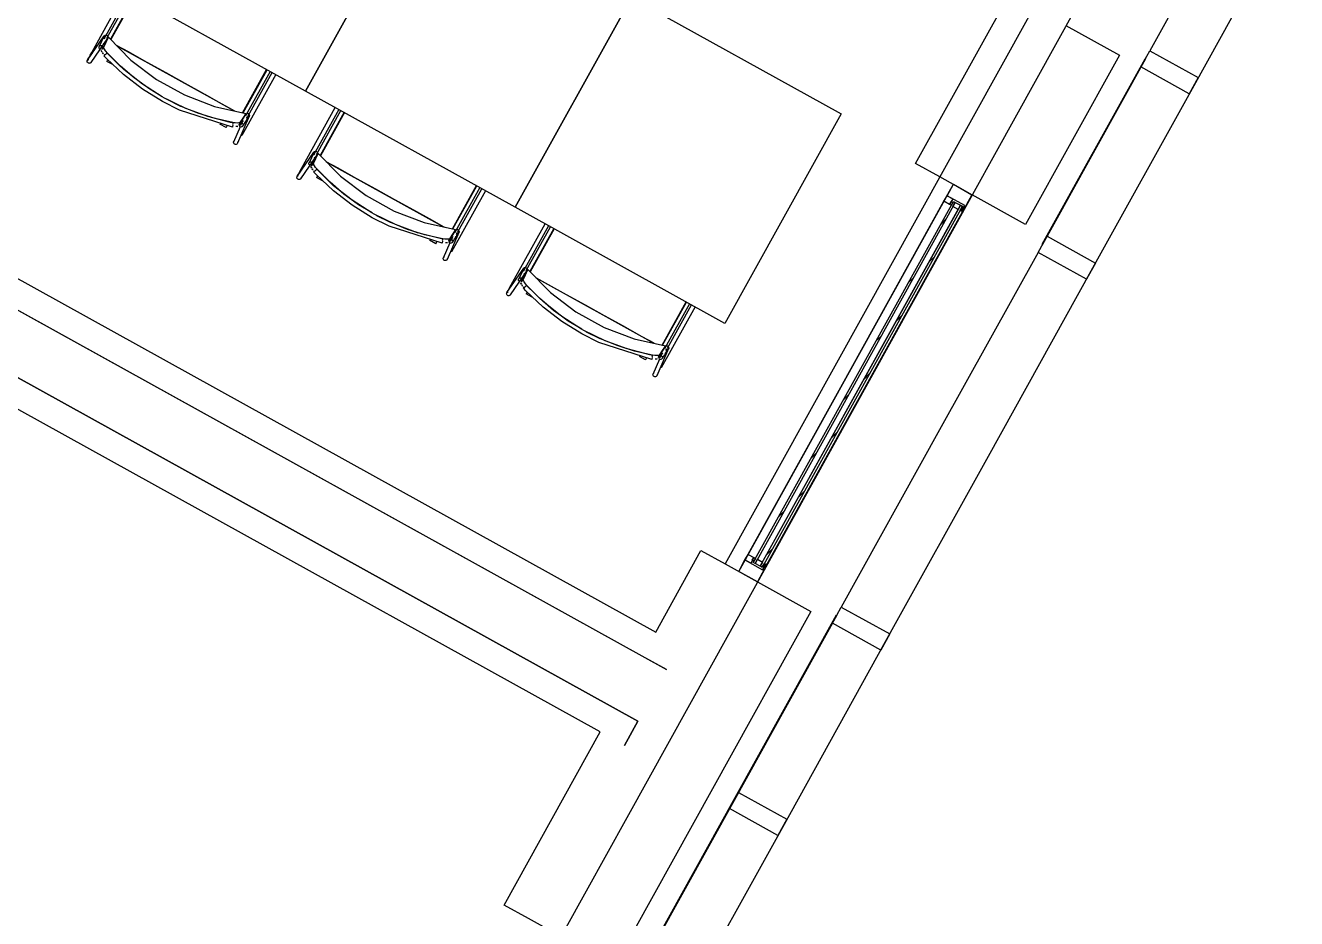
# Model space of a CAD drawing. Header units: metres. Extents: x 3.2 to 22.3, y 0.7 to 22.8.
# Drawn here: x 17.184 to 18.541, y 9.179 to 10.132 of the extents above; entities that cross this region are included whole.
import ezdxf

# ---------------------------------------------------------------- set-up
doc = ezdxf.new("R2010")
doc.units = ezdxf.units.M
for name, color, linetype in [('ARREDI', 9, 'Continuous'), ('INFISSI_VETRATE', 4, 'Continuous'), ('PARETI_STRUTTURE', 7, 'Continuous')]:
    doc.layers.add(name, color=color, linetype=linetype)

msp = doc.modelspace()

# ---------------------------------------------------------------- linework, layer by layer
at = {"layer": 'ARREDI'}
for points in [[(17.3831, 10.4103), (17.6069, 10.2862), (17.4828, 10.0623), (17.259, 10.1864)], [(17.6069, 10.2862), (17.8308, 10.1621), (17.7067, 9.9382), (17.4828, 10.0623)], [(17.8308, 10.1621), (18.0546, 10.038), (17.9305, 9.8142), (17.7067, 9.9382)], [(18.3789, 10.0968), (18.3793, 10.0966), (18.2695, 9.8986), (18.2691, 9.8988)], [(17.4192, 10.0384), (17.4189, 10.0358)], [(18.1676, 9.9505), (18.1743, 9.9627), (18.1942, 9.9516), (18.1841, 9.9332), (18.1829, 9.9339), (18.1864, 9.9401)], [(18.1676, 9.9505), (18.1736, 9.9472), (18.1703, 9.9412), (18.1642, 9.9446)], [(18.172, 9.9403), (18.1703, 9.9412), (18.1719, 9.9441), (18.1736, 9.9431)], [(18.1794, 9.9358), (18.1739, 9.9389), (18.1764, 9.9434), (18.1819, 9.9403)], [(18.185, 9.9376), (18.1831, 9.9341), (18.1816, 9.9349), (18.1836, 9.9384)], [(17.643, 9.9143), (17.6426, 9.9113)], [(17.8669, 9.7902), (17.8665, 9.7872)], [(17.9519, 9.5616), (17.9552, 9.5675), (17.9613, 9.5642), (17.958, 9.5582)], [(17.9519, 9.5616), (17.9707, 9.5511), (17.9742, 9.5573), (17.9753, 9.5567), (17.9652, 9.5383), (17.9452, 9.5494)], [(17.963, 9.5632), (17.9614, 9.5604), (17.9597, 9.5613), (17.9613, 9.5642)], [(17.9707, 9.5593), (17.9682, 9.5548), (17.9627, 9.5578), (17.9652, 9.5623)], [(17.9721, 9.5536), (17.9707, 9.5544), (17.9726, 9.5579), (17.974, 9.5571)], [(18.0496, 9.5028), (18.05, 9.5026), (17.9402, 9.3046), (17.9398, 9.3048)], [(17.9398, 9.3048), (17.9402, 9.3046), (17.8304, 9.1066), (17.8301, 9.1068)]]:
    msp.add_lwpolyline(points, close=True, dxfattribs=at)
for points in [[(17.3, 10.1637), (17.2745, 10.1177)], [(17.2686, 10.1181), (17.2681, 10.1186), (17.2677, 10.1193), (17.2676, 10.12), (17.2677, 10.1207), (17.268, 10.1212), (17.268, 10.1212), (17.2681, 10.1214), (17.2687, 10.1218), (17.2694, 10.1221)], [(17.2694, 10.1221), (17.2702, 10.1221), (17.2709, 10.1218), (17.2714, 10.1213), (17.2718, 10.1206), (17.2719, 10.1199), (17.2718, 10.1192)], [(17.2643, 10.1068), (17.2636, 10.107), (17.263, 10.1075), (17.2626, 10.1082), (17.2625, 10.1089), (17.2625, 10.1089), (17.2627, 10.1096), (17.2627, 10.1097), (17.263, 10.1102), (17.2636, 10.1107), (17.2643, 10.1109)], [(17.2643, 10.1109), (17.2651, 10.1109), (17.2658, 10.1106), (17.2664, 10.1102), (17.2667, 10.1095), (17.2668, 10.1088), (17.2668, 10.1088), (17.2667, 10.1081), (17.2666, 10.1079), (17.2663, 10.1074), (17.2657, 10.107), (17.265, 10.1067)], [(17.2653, 10.108), (17.267, 10.1119), (17.2677, 10.1134)], [(17.2714, 10.1028), (17.2698, 10.1047), (17.2685, 10.1066), (17.2677, 10.1081), (17.2676, 10.109), (17.27, 10.1144), (17.2724, 10.1198), (17.2965, 10.0954), (17.3238, 10.0747), (17.3538, 10.0581), (17.3858, 10.0459), (17.4192, 10.0384), (17.4159, 10.0335), (17.4126, 10.0286)], [(17.2714, 10.1028), (17.2697, 10.1048), (17.2684, 10.1067), (17.2677, 10.1081), (17.2676, 10.109)], [(17.2724, 10.1198), (17.2707, 10.1183)], [(17.3744, 10.0592), (17.3542, 10.0704), (17.334, 10.0816), (17.3138, 10.0928), (17.2937, 10.104), (17.2812, 10.1109)], [(17.2812, 10.1109), (17.4071, 10.0411)], [(17.2523, 10.0918), (17.2515, 10.0919), (17.2509, 10.0921), (17.2503, 10.0926), (17.2499, 10.0933), (17.2498, 10.094), (17.2499, 10.0948), (17.2502, 10.0952), (17.2502, 10.0952), (17.2503, 10.0954), (17.2509, 10.0959), (17.2516, 10.0961)], [(17.2547, 10.1036), (17.2547, 10.1036), (17.2547, 10.1036), (17.255, 10.1034), (17.2554, 10.1032)], [(17.256, 10.1029), (17.2554, 10.1032)], [(17.2647, 10.1056), (17.2655, 10.1041)], [(17.2655, 10.1042), (17.2647, 10.1056)], [(17.266, 10.1034), (17.2668, 10.1022)], [(17.2668, 10.1023), (17.266, 10.1034)], [(17.2677, 10.1012), (17.2684, 10.1004)], [(17.2677, 10.0999), (17.2678, 10.0999)], [(17.27, 10.1018), (17.2694, 10.1013), (17.2689, 10.1008), (17.268, 10.1001), (17.2678, 10.0999)], [(17.27, 10.1018), (17.2704, 10.1023), (17.2708, 10.1026), (17.2709, 10.1027)], [(17.2718, 10.0958), (17.2715, 10.0952), (17.2712, 10.0946), (17.2709, 10.0942), (17.2708, 10.094)], [(17.3299, 10.0562), (17.3157, 10.0649), (17.2999, 10.0763), (17.2851, 10.089), (17.2714, 10.1028)], [(17.3299, 10.0562), (17.3157, 10.0649), (17.2999, 10.0763), (17.2852, 10.0889), (17.2715, 10.1027)], [(17.2541, 10.0939), (17.254, 10.0932), (17.2537, 10.0928), (17.2537, 10.0927), (17.2536, 10.0925), (17.253, 10.0921), (17.2523, 10.0919)], [(17.4163, 10.0391), (17.4418, 10.0851)], [(17.3752, 10.0588), (17.3945, 10.0481), (17.4071, 10.0411)], [(17.3494, 10.0462), (17.3348, 10.0535)], [(17.3348, 10.0535), (17.3494, 10.0461)], [(17.4053, 10.0286), (17.3863, 10.0329), (17.3677, 10.0387), (17.35, 10.0459)], [(17.4054, 10.0285), (17.3864, 10.0328), (17.3678, 10.0387), (17.35, 10.0459)], [(17.4053, 10.0268), (17.4054, 10.0274)], [(17.4126, 10.0286), (17.4118, 10.0282), (17.4101, 10.0281), (17.4078, 10.0282), (17.4054, 10.0285)], [(17.4126, 10.0286), (17.4119, 10.0282), (17.4102, 10.0281), (17.4079, 10.0282), (17.4054, 10.0285)], [(17.4054, 10.0276), (17.4055, 10.0279), (17.4055, 10.0281)], [(17.4119, 10.026), (17.412, 10.0267), (17.4122, 10.0272), (17.4123, 10.0274), (17.4128, 10.0279), (17.4128, 10.0279), (17.4135, 10.0281), (17.4143, 10.0282), (17.415, 10.0279), (17.4156, 10.0275), (17.416, 10.0269)], [(17.4162, 10.0309), (17.4154, 10.0297), (17.4121, 10.0247)], [(17.419, 10.0375), (17.4196, 10.038), (17.4203, 10.0383), (17.421, 10.0384), (17.4217, 10.0382), (17.4223, 10.0377), (17.4227, 10.0371)], [(17.4227, 10.0371), (17.4229, 10.0364), (17.4228, 10.0356), (17.4227, 10.0354), (17.4227, 10.0354), (17.4225, 10.0349), (17.422, 10.0344), (17.4213, 10.0341), (17.4205, 10.0341), (17.4198, 10.0343)], [(17.5239, 10.0396), (17.4984, 9.9936)], [(17.3982, 10.0234), (17.3983, 10.0236), (17.3985, 10.024), (17.3989, 10.0246), (17.3992, 10.0252)], [(17.4052, 10.0261), (17.4051, 10.0254), (17.4049, 10.0247), (17.4049, 10.0242), (17.4048, 10.0239), (17.4048, 10.0239), (17.4048, 10.0239), (17.4048, 10.0241)], [(17.4105, 10.0243), (17.4096, 10.0243), (17.4084, 10.0243)], [(17.4097, 10.0242), (17.4084, 10.0243)], [(17.416, 10.0268), (17.4162, 10.0261), (17.4161, 10.0254), (17.4158, 10.0249), (17.4157, 10.0247), (17.4153, 10.0243), (17.4152, 10.0242), (17.4145, 10.024), (17.4138, 10.0239), (17.4131, 10.0242), (17.4125, 10.0246)], [(17.4142, 10.0152), (17.4136, 10.0155)], [(17.4149, 10.0148), (17.4146, 10.0149), (17.4142, 10.0152)], [(17.4149, 10.0148), (17.4149, 10.0148)], [(17.4062, 10.0065), (17.406, 10.0073), (17.4061, 10.008), (17.4062, 10.0082), (17.4062, 10.0082), (17.4064, 10.0087), (17.407, 10.0092)], [(17.4102, 10.0082), (17.4103, 10.0075), (17.4102, 10.0067), (17.4102, 10.0065), (17.4102, 10.0065), (17.4099, 10.0061), (17.4094, 10.0056), (17.4087, 10.0053), (17.4079, 10.0052), (17.4072, 10.0055), (17.4066, 10.0059), (17.4062, 10.0065)], [(17.4881, 9.9827), (17.4874, 9.9829), (17.4869, 9.9834), (17.4865, 9.9841), (17.4864, 9.9848), (17.4864, 9.9849), (17.4865, 9.9855), (17.4866, 9.9857), (17.4869, 9.9861), (17.4875, 9.9866), (17.4882, 9.9868)], [(17.4882, 9.9868), (17.4889, 9.9868), (17.4896, 9.9865), (17.4902, 9.9861), (17.4906, 9.9854), (17.4907, 9.9847), (17.4907, 9.9847), (17.4905, 9.984), (17.4905, 9.9838), (17.4902, 9.9834), (17.4896, 9.9829), (17.4889, 9.9827)], [(17.4891, 9.9839), (17.4909, 9.9878), (17.4916, 9.9893)], [(17.4925, 9.994), (17.4919, 9.9945), (17.4916, 9.9952), (17.4914, 9.9959), (17.4916, 9.9966), (17.4918, 9.9971), (17.4918, 9.9971), (17.492, 9.9973), (17.4925, 9.9977), (17.4933, 9.998)], [(17.4952, 9.9788), (17.4936, 9.9806), (17.4923, 9.9825), (17.4916, 9.984), (17.4914, 9.9849), (17.4938, 9.9903), (17.4963, 9.9957), (17.5203, 9.9713), (17.5476, 9.9506), (17.5776, 9.934), (17.6096, 9.9218), (17.643, 9.9143), (17.6398, 9.9094), (17.6365, 9.9045)], [(17.4926, 9.9916), (17.4922, 9.9908)], [(17.4933, 9.998), (17.494, 9.998), (17.4947, 9.9977), (17.4953, 9.9972), (17.4956, 9.9965), (17.4958, 9.9958), (17.4956, 9.9951)], [(17.4963, 9.9957), (17.4945, 9.9942)], [(17.6309, 9.9171), (17.6184, 9.924), (17.5983, 9.9351), (17.5781, 9.9463), (17.5579, 9.9576), (17.5377, 9.9687), (17.5175, 9.9799), (17.505, 9.9868)], [(17.505, 9.9868), (17.6309, 9.917)], [(17.4785, 9.9795), (17.4785, 9.9795), (17.4785, 9.9795), (17.4788, 9.9794), (17.4792, 9.9791)], [(17.4798, 9.9788), (17.4792, 9.9791)], [(17.4893, 9.9801), (17.4886, 9.9816)], [(17.4886, 9.9815), (17.4894, 9.98)], [(17.4899, 9.9793), (17.4907, 9.9781)], [(17.4906, 9.9782), (17.4899, 9.9793)], [(17.4952, 9.9788), (17.4936, 9.9807), (17.4923, 9.9826), (17.4915, 9.984), (17.4914, 9.9849)], [(17.4915, 9.9772), (17.4922, 9.9763)], [(17.4938, 9.9778), (17.4933, 9.9773), (17.4927, 9.9768), (17.4918, 9.976), (17.4916, 9.9758)], [(17.4916, 9.9758), (17.4916, 9.9758)], [(17.4938, 9.9778), (17.4943, 9.9782), (17.4946, 9.9785), (17.4948, 9.9786)], [(17.5538, 9.9321), (17.5395, 9.9408), (17.5237, 9.9522), (17.5089, 9.9649), (17.4952, 9.9788)], [(17.5538, 9.9321), (17.5395, 9.9408), (17.5238, 9.9522), (17.509, 9.9649), (17.4953, 9.9786)], [(17.4761, 9.9678), (17.4754, 9.9678), (17.4747, 9.9681), (17.4741, 9.9686), (17.4737, 9.9692), (17.4736, 9.9699), (17.4738, 9.9707), (17.474, 9.9711), (17.474, 9.9711), (17.4742, 9.9713), (17.4747, 9.9718), (17.4755, 9.972)], [(17.478, 9.9698), (17.4778, 9.9691), (17.4776, 9.9687), (17.4776, 9.9687), (17.4774, 9.9685), (17.4768, 9.968), (17.4761, 9.9678)], [(17.4957, 9.9718), (17.4953, 9.9711), (17.495, 9.9705), (17.4948, 9.9701), (17.4946, 9.9699)], [(17.6401, 9.915), (17.6656, 9.961)], [(17.5732, 9.9221), (17.5587, 9.9294)], [(17.5587, 9.9294), (17.5733, 9.9221)], [(17.6291, 9.9045), (17.6101, 9.9088), (17.5916, 9.9146), (17.5738, 9.9218)], [(17.6292, 9.9044), (17.6103, 9.9088), (17.5917, 9.9146), (17.5738, 9.9218)], [(17.64, 9.9068), (17.6392, 9.9056), (17.6359, 9.9007)], [(17.6429, 9.9134), (17.6434, 9.914), (17.6441, 9.9143), (17.6449, 9.9143), (17.6456, 9.9141), (17.6462, 9.9136), (17.6466, 9.913)], [(17.6466, 9.913), (17.6468, 9.9123), (17.6467, 9.9115), (17.6466, 9.9113), (17.6466, 9.9113), (17.6463, 9.9109), (17.6458, 9.9103), (17.6451, 9.9101), (17.6443, 9.91), (17.6436, 9.9102)], [(17.7477, 9.9155), (17.7222, 9.8695)], [(17.622, 9.8993), (17.6221, 9.8995), (17.6224, 9.8999), (17.6227, 9.9005), (17.6231, 9.9011)], [(17.629, 9.902), (17.6289, 9.9013), (17.6288, 9.9006), (17.6287, 9.9001), (17.6286, 9.8998), (17.6286, 9.8998), (17.6286, 9.8998), (17.6287, 9.9)], [(17.6291, 9.9027), (17.6293, 9.9034), (17.6293, 9.9038), (17.6294, 9.904)], [(17.6365, 9.9045), (17.6357, 9.9041), (17.634, 9.904), (17.6317, 9.9041), (17.6292, 9.9045)], [(17.6365, 9.9045), (17.6357, 9.9041), (17.634, 9.904), (17.6318, 9.9041), (17.6293, 9.9044)], [(17.6343, 9.9002), (17.6334, 9.9002), (17.6322, 9.9002)], [(17.6335, 9.9002), (17.6322, 9.9002)], [(17.6357, 9.9019), (17.6358, 9.9026), (17.6361, 9.9031), (17.6362, 9.9033), (17.6367, 9.9038), (17.6367, 9.9038), (17.6374, 9.904), (17.6381, 9.9041), (17.6388, 9.9039), (17.6394, 9.9034), (17.6398, 9.9028)], [(17.6398, 9.9028), (17.64, 9.902), (17.6399, 9.9013), (17.6397, 9.9008), (17.6396, 9.9006), (17.6391, 9.9002), (17.6391, 9.9002), (17.6384, 9.8999), (17.6376, 9.8998), (17.6369, 9.9001), (17.6363, 9.9005)], [(17.638, 9.8911), (17.6374, 9.8914)], [(17.63, 9.8825), (17.6299, 9.8832), (17.6299, 9.8839), (17.63, 9.8841), (17.63, 9.8842), (17.6303, 9.8846), (17.6308, 9.8851)], [(17.634, 9.8841), (17.6342, 9.8834), (17.6341, 9.8827), (17.634, 9.8824), (17.634, 9.8824), (17.6337, 9.882), (17.6332, 9.8815), (17.6325, 9.8812), (17.6318, 9.8812), (17.631, 9.8814), (17.6304, 9.8818), (17.63, 9.8824)], [(17.6387, 9.8907), (17.6385, 9.8909), (17.638, 9.8911)], [(17.6387, 9.8907), (17.6388, 9.8907)], [(17.713, 9.8598), (17.7147, 9.8637), (17.7154, 9.8652)], [(17.7163, 9.8699), (17.7158, 9.8704), (17.7154, 9.8711), (17.7153, 9.8718), (17.7154, 9.8726), (17.7157, 9.873), (17.7157, 9.873), (17.7158, 9.8732), (17.7164, 9.8737), (17.7171, 9.8739)], [(17.7191, 9.8547), (17.7175, 9.8565), (17.7162, 9.8584), (17.7154, 9.8599), (17.7153, 9.8608), (17.7177, 9.8662), (17.7201, 9.8716), (17.7442, 9.8473), (17.7715, 9.8266), (17.8015, 9.8099), (17.8335, 9.7977), (17.8669, 9.7902), (17.8636, 9.7853), (17.8603, 9.7804)], [(17.7164, 9.8676), (17.716, 9.8667)], [(17.7171, 9.8739), (17.7178, 9.8739), (17.7185, 9.8736), (17.7191, 9.8731), (17.7195, 9.8725), (17.7196, 9.8717), (17.7195, 9.871)], [(17.7201, 9.8716), (17.7183, 9.8701)], [(17.7023, 9.8554), (17.7023, 9.8555), (17.7024, 9.8554), (17.7026, 9.8553), (17.7031, 9.855)], [(17.7037, 9.8547), (17.7031, 9.855)], [(17.712, 9.8586), (17.7113, 9.8589), (17.7107, 9.8593), (17.7103, 9.86), (17.7102, 9.8607), (17.7102, 9.8608), (17.7103, 9.8614), (17.7104, 9.8616), (17.7107, 9.8621), (17.7113, 9.8625), (17.712, 9.8627)], [(17.712, 9.8627), (17.7128, 9.8627), (17.7135, 9.8625), (17.714, 9.862), (17.7144, 9.8613), (17.7145, 9.8606), (17.7145, 9.8606), (17.7144, 9.8599), (17.7143, 9.8598), (17.714, 9.8593), (17.7134, 9.8588), (17.7127, 9.8586)], [(17.7124, 9.8575), (17.7132, 9.856)], [(17.7132, 9.856), (17.7124, 9.8575)], [(17.7137, 9.8552), (17.7145, 9.8541)], [(17.7144, 9.8541), (17.7137, 9.8552)], [(17.719, 9.8547), (17.7174, 9.8566), (17.7161, 9.8585), (17.7154, 9.86), (17.7153, 9.8608)], [(17.7153, 9.8531), (17.716, 9.8522)], [(17.7154, 9.8517), (17.7154, 9.8517)], [(17.7176, 9.8537), (17.7171, 9.8532), (17.7165, 9.8527), (17.7157, 9.8519), (17.7155, 9.8517)], [(17.7176, 9.8537), (17.7181, 9.8541), (17.7185, 9.8544), (17.7186, 9.8546)], [(17.7776, 9.808), (17.7633, 9.8167), (17.7476, 9.8282), (17.7328, 9.8408), (17.719, 9.8547)], [(17.7776, 9.808), (17.7634, 9.8167), (17.7476, 9.8281), (17.7328, 9.8408), (17.7191, 9.8546)], [(17.8548, 9.793), (17.8422, 9.7999), (17.8221, 9.8111), (17.8019, 9.8223), (17.7817, 9.8335), (17.7615, 9.8447), (17.7414, 9.8558), (17.7288, 9.8628)], [(17.7289, 9.8627), (17.8547, 9.793)], [(17.7, 9.8437), (17.6992, 9.8437), (17.6985, 9.844), (17.698, 9.8445), (17.6976, 9.8451), (17.6975, 9.8459), (17.6976, 9.8466), (17.6979, 9.847), (17.6979, 9.847), (17.698, 9.8472), (17.6986, 9.8477), (17.6993, 9.8479)], [(17.7018, 9.8458), (17.7017, 9.845), (17.7014, 9.8446), (17.7014, 9.8446), (17.7013, 9.8444), (17.7007, 9.8439), (17.7, 9.8437)], [(17.7195, 9.8477), (17.7192, 9.847), (17.7188, 9.8464), (17.7186, 9.846), (17.7185, 9.8458)], [(17.864, 9.7909), (17.8895, 9.8369)], [(17.7971, 9.798), (17.7825, 9.8053)], [(17.7825, 9.8053), (17.7971, 9.798)], [(17.8529, 9.7804), (17.834, 9.7847), (17.8154, 9.7905), (17.7977, 9.7977)], [(17.8531, 9.7804), (17.8341, 9.7847), (17.8155, 9.7905), (17.7977, 9.7977)], [(17.8667, 9.7894), (17.8672, 9.7899), (17.8679, 9.7902), (17.8687, 9.7902), (17.8694, 9.79), (17.87, 9.7895), (17.8704, 9.7889)], [(17.8704, 9.7889), (17.8706, 9.7882), (17.8705, 9.7874), (17.8704, 9.7872), (17.8704, 9.7872), (17.8702, 9.7868), (17.8696, 9.7863), (17.8689, 9.786), (17.8682, 9.7859), (17.8675, 9.7862)], [(17.8459, 9.7752), (17.846, 9.7754), (17.8462, 9.7758), (17.8465, 9.7764), (17.8469, 9.7771)], [(17.8529, 9.7779), (17.8527, 9.7772), (17.8526, 9.7765), (17.8525, 9.776), (17.8525, 9.7758), (17.8525, 9.7757), (17.8525, 9.7757), (17.8525, 9.776)], [(17.853, 9.7786), (17.8531, 9.7793), (17.8532, 9.7797), (17.8532, 9.78)], [(17.8603, 9.7804), (17.8595, 9.78), (17.8578, 9.7799), (17.8555, 9.78), (17.8531, 9.7804)], [(17.8603, 9.7804), (17.8595, 9.78), (17.8579, 9.7799), (17.8556, 9.78), (17.8531, 9.7804)], [(17.8581, 9.7762), (17.8573, 9.7761), (17.856, 9.7761)], [(17.8573, 9.7761), (17.856, 9.7761)], [(17.8596, 9.7778), (17.8597, 9.7785), (17.8599, 9.7791), (17.86, 9.7792), (17.8605, 9.7797), (17.8605, 9.7797), (17.8612, 9.78), (17.8619, 9.78), (17.8626, 9.7798), (17.8633, 9.7793), (17.8637, 9.7787)], [(17.8639, 9.7827), (17.8631, 9.7815), (17.8597, 9.7766)], [(17.8637, 9.7787), (17.8638, 9.778), (17.8638, 9.7772), (17.8635, 9.7767), (17.8634, 9.7766), (17.863, 9.7761), (17.8629, 9.7761), (17.8622, 9.7758), (17.8615, 9.7758), (17.8608, 9.776), (17.8602, 9.7764)], [(17.8539, 9.7584), (17.8537, 9.7591), (17.8538, 9.7598), (17.8539, 9.7601), (17.8539, 9.7601), (17.8541, 9.7605), (17.8547, 9.761)], [(17.8578, 9.76), (17.858, 9.7593), (17.8579, 9.7586), (17.8578, 9.7583), (17.8578, 9.7583), (17.8576, 9.7579), (17.857, 9.7574), (17.8563, 9.7571), (17.8556, 9.7571), (17.8549, 9.7573), (17.8543, 9.7578), (17.8539, 9.7584)], [(17.8618, 9.767), (17.8613, 9.7673)], [(17.8626, 9.7666), (17.8623, 9.7668), (17.8618, 9.767)], [(17.8626, 9.7666), (17.8626, 9.7666)]]:
    msp.add_lwpolyline(points, dxfattribs=at)
at = {"layer": 'INFISSI_VETRATE'}
for points in [[(18.1666, 9.9257), (18.1605, 9.9196)], [(18.1542, 9.8854), (18.1481, 9.8794)], [(18.132, 9.8632), (18.1259, 9.8571)], [(18.1196, 9.823), (18.1135, 9.8169)], [(18.0973, 9.8007), (18.0913, 9.7947)], [(18.0849, 9.7605), (18.0789, 9.7544)], [(18.0627, 9.7383), (18.0567, 9.7322)], [(18.0503, 9.698), (18.0442, 9.6919)], [(18.0281, 9.6758), (18.022, 9.6697)], [(18.0157, 9.6355), (18.0096, 9.6295)], [(17.9934, 9.6133), (17.9874, 9.6072)], [(17.981, 9.5731), (17.975, 9.567)]]:
    msp.add_lwpolyline(points, dxfattribs=at)
at = {"layer": 'PARETI_STRUTTURE'}
for points in [[(21.7069, 16.288), (16.6481, 7.1621)], [(18.9283, 11.3567), (17.9308, 9.5574)], [(15.5951, 10.7383), (17.8566, 9.4846)], [(15.5808, 10.7124), (17.8681, 9.4445)], [(17.8423, 9.4588), (15.5808, 10.7124)], [(15.5359, 10.6315), (15.5503, 10.6573), (17.8376, 9.3894), (17.8233, 9.3636)], [(17.8376, 9.3894), (15.5503, 10.6573)], [(17.7974, 9.3779), (15.5359, 10.6315), (15.0205, 9.7017)], [(18.489, 10.2947), (18.384, 10.1053), (18.4357, 10.0766), (18.4261, 10.0594), (18.3745, 10.088), (18.384, 10.1053)], [(18.5407, 10.266), (18.4309, 10.068)], [(17.2547, 10.1036), (17.2908, 10.1688)], [(17.2946, 10.1667), (17.2674, 10.1178)], [(17.2708, 10.1187), (17.2967, 10.1655)], [(17.3005, 10.1634), (17.2749, 10.1172)], [(18.1598, 9.9707), (18.134, 9.985), (18.2342, 10.1658)], [(18.2945, 10.1324), (18.3516, 10.1007), (18.2514, 9.9199), (18.1943, 9.9516)], [(17.2502, 10.0952), (17.268, 10.1212)], [(17.2715, 10.1187), (17.2537, 10.0927)], [(17.2677, 10.1204), (17.2627, 10.1097)], [(17.2661, 10.1103), (17.267, 10.1119)], [(17.2717, 10.1185), (17.2716, 10.1184), (17.2715, 10.1183), (17.2715, 10.1182), (17.2714, 10.118), (17.2714, 10.1179), (17.2713, 10.1178), (17.2713, 10.1177), (17.2712, 10.1176), (17.2712, 10.1174), (17.2711, 10.1173), (17.271, 10.1172), (17.271, 10.1171), (17.2709, 10.1168), (17.2708, 10.1167), (17.2708, 10.1166), (17.2707, 10.1165), (17.2706, 10.1164), (17.2706, 10.1163), (17.2705, 10.1161), (17.2705, 10.116), (17.2704, 10.1159), (17.2704, 10.1158), (17.2703, 10.1157), (17.2703, 10.1156), (17.2701, 10.1153), (17.2701, 10.1152), (17.27, 10.1151), (17.27, 10.115), (17.2699, 10.1148), (17.2699, 10.1147), (17.2698, 10.1146), (17.2698, 10.1145), (17.2697, 10.1144), (17.2696, 10.1143), (17.2696, 10.1141), (17.2695, 10.114), (17.2694, 10.1138), (17.2694, 10.1137), (17.2693, 10.1135), (17.2692, 10.1134), (17.2692, 10.1133), (17.2691, 10.1132), (17.2691, 10.1131), (17.269, 10.1129), (17.269, 10.1128), (17.2689, 10.1127), (17.2688, 10.1126), (17.2688, 10.1125), (17.2687, 10.1122), (17.2686, 10.1121), (17.2686, 10.112), (17.2685, 10.1119), (17.2685, 10.1118), (17.2684, 10.1116), (17.2683, 10.1115), (17.2683, 10.1114), (17.2682, 10.1113), (17.2682, 10.1112), (17.2681, 10.111), (17.2681, 10.1109), (17.268, 10.1107), (17.2679, 10.1106), (17.2678, 10.1104), (17.2678, 10.1103), (17.2677, 10.1102), (17.2677, 10.1101), (17.2676, 10.11), (17.2676, 10.1099), (17.2675, 10.1097), (17.2674, 10.1096), (17.2673, 10.1094), (17.2673, 10.1093), (17.2672, 10.1091), (17.2672, 10.109), (17.2671, 10.1089), (17.2671, 10.1088), (17.267, 10.1087), (17.2669, 10.1086), (17.2669, 10.1084), (17.2668, 10.1083), (17.2668, 10.1082), (17.2667, 10.1081), (17.2667, 10.108), (17.2667, 10.1079)], [(17.25, 10.095), (17.2506, 10.0962), (17.2514, 10.0976), (17.2529, 10.1005), (17.2547, 10.1036)], [(17.3303, 10.051), (17.3088, 10.0644), (17.2887, 10.0798), (17.2703, 10.0971), (17.2677, 10.0999)], [(17.3324, 10.0548), (17.3298, 10.0562), (17.3087, 10.0697), (17.289, 10.0853), (17.271, 10.1027)], [(17.277, 10.0905), (17.2708, 10.0939)], [(17.4157, 10.0392), (17.4413, 10.0853)], [(17.4451, 10.0833), (17.4189, 10.0359)], [(17.4217, 10.0359), (17.4473, 10.082)], [(18.3745, 10.088), (18.2926, 9.9402)], [(17.451, 10.08), (17.4149, 10.0148)], [(18.4309, 10.068), (18.3211, 9.87)], [(17.4055, 10.0282), (17.4026, 10.0287), (17.3784, 10.0351), (17.3549, 10.0438), (17.3324, 10.0548)], [(17.4048, 10.0239), (17.3483, 10.0419), (17.3303, 10.051)], [(17.4785, 9.9795), (17.5146, 10.0447)], [(17.5184, 10.0426), (17.4913, 9.9937)], [(17.4946, 9.9946), (17.5206, 10.0414)], [(17.3982, 10.0233), (17.3915, 10.027)], [(17.4227, 10.0354), (17.4102, 10.0065)], [(17.4186, 10.0371), (17.4122, 10.0272)], [(17.4139, 10.026), (17.4158, 10.0303)], [(17.415, 10.0289), (17.4145, 10.028)], [(17.4158, 10.0249), (17.4222, 10.0348), (17.4227, 10.0354)], [(17.4183, 10.0361), (17.4188, 10.0371)], [(17.4201, 10.0331), (17.4216, 10.0357)], [(17.5244, 10.0393), (17.4988, 9.9932)], [(17.4062, 10.0082), (17.4133, 10.0245)], [(17.474, 9.9711), (17.4918, 9.9971)], [(17.4954, 9.9946), (17.4776, 9.9687)], [(17.4916, 9.9963), (17.4866, 9.9857)], [(17.4899, 9.9862), (17.4909, 9.9878)], [(17.4955, 9.9944), (17.4954, 9.9943), (17.4954, 9.9942), (17.4953, 9.9941), (17.4953, 9.994), (17.4952, 9.9938), (17.4952, 9.9937), (17.4951, 9.9936), (17.495, 9.9935), (17.495, 9.9934), (17.4949, 9.9933), (17.4949, 9.9931), (17.4948, 9.993), (17.4948, 9.9929), (17.4947, 9.9928), (17.4946, 9.9927), (17.4946, 9.9925), (17.4945, 9.9924), (17.4945, 9.9923), (17.4944, 9.9922), (17.4944, 9.9921), (17.4943, 9.9919), (17.4943, 9.9918), (17.4942, 9.9917), (17.4941, 9.9916), (17.4941, 9.9915), (17.494, 9.9912), (17.4939, 9.9911), (17.4939, 9.991), (17.4938, 9.9909), (17.4938, 9.9908), (17.4937, 9.9906), (17.4936, 9.9905), (17.4936, 9.9904), (17.4935, 9.9903), (17.4935, 9.9902), (17.4934, 9.99), (17.4934, 9.9899), (17.4933, 9.9897), (17.4932, 9.9896), (17.4931, 9.9894), (17.4931, 9.9893), (17.493, 9.9892), (17.493, 9.9891), (17.4929, 9.989), (17.4929, 9.9889), (17.4928, 9.9887), (17.4927, 9.9886), (17.4927, 9.9885), (17.4926, 9.9884), (17.4925, 9.9881), (17.4925, 9.988), (17.4924, 9.9879), (17.4924, 9.9878), (17.4923, 9.9877), (17.4922, 9.9876), (17.4922, 9.9874), (17.4921, 9.9873), (17.4921, 9.9872), (17.492, 9.9871), (17.492, 9.987), (17.4919, 9.9868), (17.4918, 9.9866), (17.4917, 9.9865), (17.4917, 9.9864), (17.4916, 9.9863), (17.4916, 9.9861), (17.4915, 9.986), (17.4915, 9.9859), (17.4914, 9.9858), (17.4913, 9.9857), (17.4913, 9.9855), (17.4912, 9.9853), (17.4911, 9.9852), (17.4911, 9.9851), (17.491, 9.9849), (17.491, 9.9848), (17.4909, 9.9847), (17.4908, 9.9846), (17.4908, 9.9845), (17.4907, 9.9843), (17.4907, 9.9842), (17.4906, 9.9841), (17.4906, 9.984), (17.4905, 9.9839), (17.4905, 9.9838)], [(17.4738, 9.9709), (17.4744, 9.9721), (17.4752, 9.9735), (17.4767, 9.9764), (17.4785, 9.9795)], [(17.5541, 9.9269), (17.5326, 9.9403), (17.5126, 9.9557), (17.4942, 9.973), (17.4916, 9.9758)], [(17.5562, 9.9307), (17.5537, 9.9321), (17.5325, 9.9456), (17.5128, 9.9612), (17.4948, 9.9787)], [(17.5009, 9.9664), (17.4946, 9.9698)], [(17.6396, 9.9151), (17.6652, 9.9613)], [(17.6689, 9.9592), (17.6427, 9.9118)], [(18.1942, 9.9516), (18.1598, 9.9707)], [(18.1643, 9.9446), (18.1743, 9.9627)], [(17.6749, 9.9559), (17.6388, 9.8907)], [(17.6455, 9.9118), (17.6711, 9.958)], [(18.1943, 9.9516), (18.0797, 9.745)], [(17.9552, 9.5675), (18.1642, 9.9446)], [(17.9554, 9.5678), (18.1641, 9.9443)], [(18.1764, 9.9434), (17.9627, 9.5578), (17.9606, 9.559), (18.1743, 9.9445)], [(17.9703, 9.5536), (17.9682, 9.5548), (18.1815, 9.9395)], [(18.184, 9.9392), (17.9703, 9.5536)], [(17.9753, 9.5567), (18.1841, 9.9333), (18.1875, 9.9395)], [(18.1841, 9.9333), (17.9753, 9.5567)], [(18.1819, 9.9403), (18.1834, 9.9395)], [(18.2921, 9.9395), (18.2743, 9.9072), (18.3259, 9.8786), (18.3164, 9.8614), (18.2647, 9.89), (18.2743, 9.9072)], [(17.6286, 9.8998), (17.5722, 9.9179), (17.5541, 9.9269)], [(17.6294, 9.9041), (17.6265, 9.9047), (17.6022, 9.911), (17.5787, 9.9197), (17.5562, 9.9307)], [(17.7023, 9.8554), (17.7385, 9.9206)], [(17.7422, 9.9185), (17.7151, 9.8696)], [(17.6466, 9.9113), (17.634, 9.8824)], [(17.6424, 9.913), (17.6361, 9.9031)], [(17.6378, 9.9019), (17.6396, 9.9062)], [(17.6397, 9.9008), (17.6397, 9.9008), (17.6401, 9.9015), (17.6402, 9.9016), (17.6403, 9.9017), (17.6409, 9.9027), (17.641, 9.9028), (17.6415, 9.9036), (17.6416, 9.9037), (17.6416, 9.9038), (17.6423, 9.9048), (17.6424, 9.9049), (17.6428, 9.9057), (17.6429, 9.9058), (17.643, 9.9059), (17.6436, 9.9069), (17.6437, 9.907), (17.6442, 9.9078), (17.6443, 9.9079), (17.6443, 9.908), (17.6444, 9.9081), (17.645, 9.9091), (17.6451, 9.9092), (17.6455, 9.9099), (17.6456, 9.91), (17.6457, 9.9101), (17.6458, 9.9102), (17.646, 9.9107), (17.6466, 9.9113)], [(17.6422, 9.912), (17.6426, 9.913)], [(17.644, 9.909), (17.6454, 9.9116)], [(17.7185, 9.8705), (17.7444, 9.9173)], [(17.7482, 9.9152), (17.7226, 9.8691)], [(17.622, 9.8992), (17.6153, 9.9029)], [(17.63, 9.8842), (17.6371, 9.9004)], [(17.6388, 9.9048), (17.6383, 9.9039)], [(18.2647, 9.89), (18.1597, 9.7006)], [(17.6978, 9.847), (17.7157, 9.873)], [(17.7192, 9.8706), (17.7014, 9.8446)], [(17.7154, 9.8722), (17.7104, 9.8616)], [(17.7193, 9.8703), (17.7193, 9.8702), (17.7192, 9.8701), (17.7192, 9.87), (17.7191, 9.8699), (17.7191, 9.8697), (17.719, 9.8696), (17.7189, 9.8695), (17.7189, 9.8694), (17.7188, 9.8693), (17.7188, 9.8692), (17.7187, 9.869), (17.7187, 9.8689), (17.7186, 9.8688), (17.7185, 9.8687), (17.7185, 9.8686), (17.7184, 9.8684), (17.7184, 9.8683), (17.7183, 9.8682), (17.7183, 9.8681), (17.7182, 9.868), (17.7182, 9.8679), (17.7181, 9.8677), (17.718, 9.8676), (17.718, 9.8675), (17.7179, 9.8674), (17.7178, 9.8671), (17.7178, 9.867), (17.7177, 9.8669), (17.7177, 9.8668), (17.7176, 9.8667), (17.7175, 9.8666), (17.7175, 9.8664), (17.7174, 9.8663), (17.7174, 9.8662), (17.7173, 9.8661), (17.7173, 9.866), (17.7172, 9.8658), (17.7171, 9.8656), (17.717, 9.8655), (17.717, 9.8654), (17.7169, 9.8652), (17.7169, 9.8651), (17.7168, 9.865), (17.7168, 9.8649), (17.7167, 9.8648), (17.7166, 9.8647), (17.7166, 9.8645), (17.7165, 9.8644), (17.7165, 9.8643), (17.7164, 9.8641), (17.7163, 9.8639), (17.7163, 9.8638), (17.7162, 9.8637), (17.7161, 9.8636), (17.7161, 9.8635), (17.716, 9.8633), (17.716, 9.8632), (17.7159, 9.8631), (17.7159, 9.863), (17.7158, 9.8629), (17.7158, 9.8628), (17.7156, 9.8625), (17.7156, 9.8624), (17.7155, 9.8623), (17.7155, 9.8622), (17.7154, 9.862), (17.7153, 9.8619), (17.7153, 9.8618), (17.7152, 9.8617), (17.7152, 9.8616), (17.7151, 9.8615), (17.715, 9.8612), (17.715, 9.8611), (17.7149, 9.861), (17.7148, 9.8609), (17.7148, 9.8607), (17.7147, 9.8606), (17.7147, 9.8605), (17.7146, 9.8604), (17.7146, 9.8603), (17.7145, 9.8602), (17.7145, 9.86), (17.7144, 9.8599), (17.7143, 9.8598), (17.7143, 9.8598)], [(18.3211, 9.87), (18.2114, 9.672)], [(17.6977, 9.8468), (17.6983, 9.848), (17.699, 9.8494), (17.7006, 9.8523), (17.7023, 9.8554)], [(17.7138, 9.8621), (17.7147, 9.8637)], [(17.7779, 9.8029), (17.7565, 9.8162), (17.7364, 9.8316), (17.718, 9.8489), (17.7154, 9.8517)], [(17.78, 9.8066), (17.7775, 9.8081), (17.7564, 9.8216), (17.7367, 9.8371), (17.7186, 9.8546)], [(17.7247, 9.8423), (17.7185, 9.8458)], [(17.8634, 9.791), (17.889, 9.8372)], [(17.8987, 9.8318), (17.8626, 9.7666)], [(17.8928, 9.8351), (17.8665, 9.7877)], [(17.8693, 9.7877), (17.8949, 9.8339)], [(17.8525, 9.7757), (17.796, 9.7938), (17.7779, 9.8029)], [(17.8532, 9.78), (17.8503, 9.7806), (17.8261, 9.7869), (17.8026, 9.7956), (17.78, 9.8066)], [(17.8704, 9.7872), (17.8578, 9.7583)], [(17.8662, 9.7889), (17.8599, 9.7791)], [(17.8635, 9.7767), (17.8636, 9.7768), (17.864, 9.7774), (17.8641, 9.7775), (17.8641, 9.7776), (17.8647, 9.7785), (17.8648, 9.7786), (17.8653, 9.7795), (17.8654, 9.7796), (17.8655, 9.7797), (17.8661, 9.7807), (17.8662, 9.7808), (17.8667, 9.7816), (17.8667, 9.7817), (17.8668, 9.7818), (17.8675, 9.7828), (17.8675, 9.7829), (17.868, 9.7837), (17.8681, 9.7838), (17.8682, 9.7839), (17.8682, 9.784), (17.8688, 9.7849), (17.8689, 9.785), (17.8694, 9.7858), (17.8694, 9.7859), (17.8695, 9.786), (17.8696, 9.7861), (17.8699, 9.7866), (17.8704, 9.7872)], [(17.866, 9.7879), (17.8665, 9.7889)], [(17.8678, 9.7849), (17.8692, 9.7875)], [(17.8458, 9.7752), (17.8392, 9.7789)], [(17.8539, 9.7601), (17.861, 9.7763)], [(17.8616, 9.7778), (17.8635, 9.7821)], [(17.8627, 9.7807), (17.8622, 9.7798)], [(18.0797, 9.745), (17.9652, 9.5383)], [(18.1597, 9.7006), (18.0547, 9.5112), (18.1064, 9.4826), (18.0968, 9.4654), (18.0452, 9.494), (18.0547, 9.5112)], [(18.2114, 9.672), (18.1016, 9.474)], [(17.8566, 9.4846), (17.9049, 9.5718)], [(17.9049, 9.5718), (17.9307, 9.5574)], [(17.9452, 9.5494), (17.9552, 9.5675)], [(17.9307, 9.5574), (17.9652, 9.5383)], [(17.9652, 9.5383), (18.0223, 9.5067), (17.8124, 9.1278), (17.7552, 9.1595)], [(18.0452, 9.494), (17.945, 9.3132), (17.9966, 9.2846), (17.9871, 9.2674), (17.9354, 9.296), (17.945, 9.3132)], [(18.1016, 9.474), (17.9918, 9.276)], [(17.8681, 9.4445), (17.8423, 9.4588)], [(17.8233, 9.3635), (17.8376, 9.3894)], [(17.7208, 9.1786), (17.6949, 9.1929), (17.7974, 9.3779)], [(17.9354, 9.296), (17.8352, 9.1152), (17.8868, 9.0865), (17.8773, 9.0693), (17.8256, 9.098), (17.8352, 9.1152)], [(17.9918, 9.276), (17.8821, 9.0779)], [(17.7552, 9.1595), (17.7207, 9.1786)]]:
    msp.add_lwpolyline(points, dxfattribs=at)
for points in [[(17.9652, 9.5383), (17.9452, 9.5494), (18.1743, 9.9627), (18.1943, 9.9516)], [(18.1764, 9.9434), (17.9627, 9.5578), (17.9606, 9.559), (18.1743, 9.9445)], [(18.1819, 9.9403), (18.184, 9.9392), (17.9703, 9.5536), (17.9682, 9.5548)]]:
    msp.add_lwpolyline(points, close=True, dxfattribs=at)

doc.saveas('drawing.dxf')
